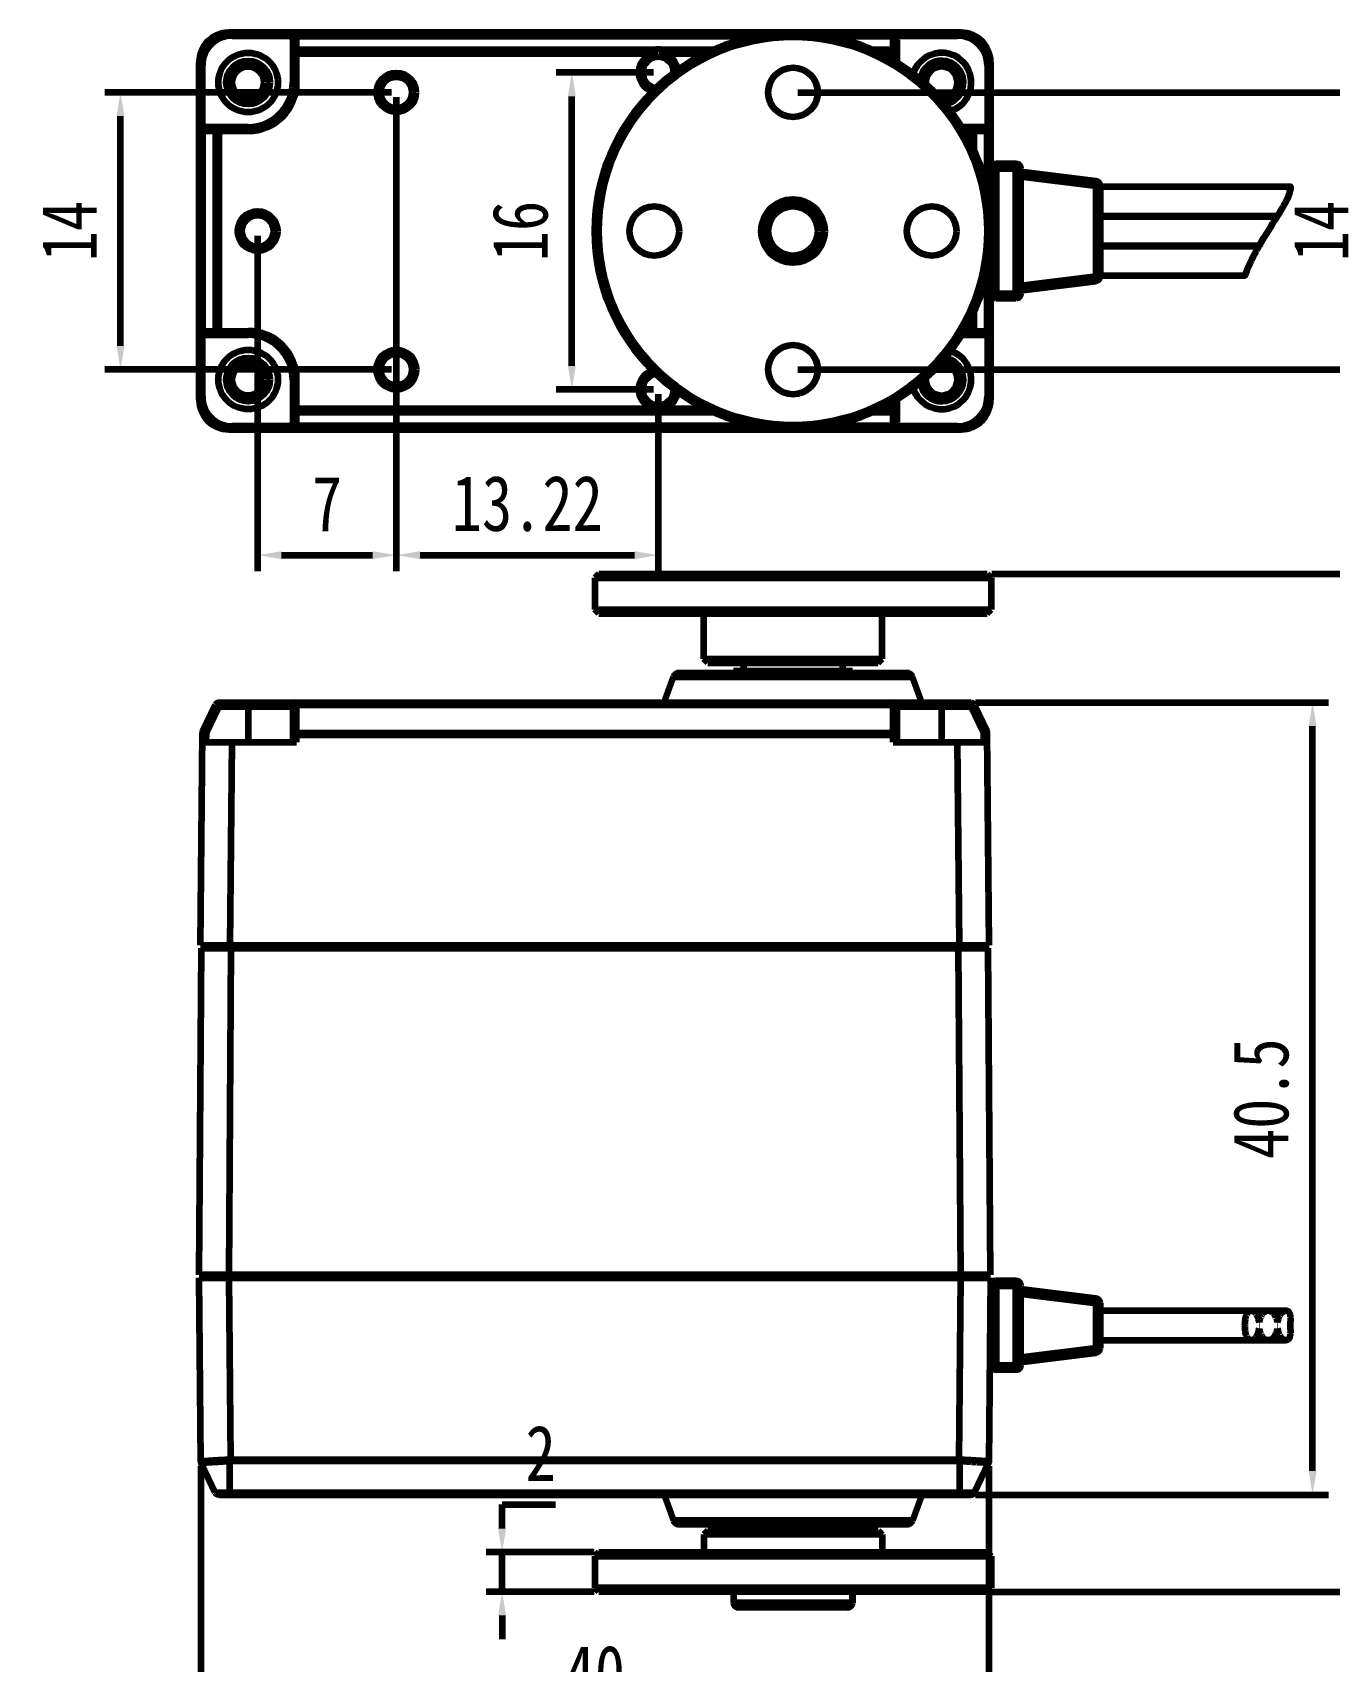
# Model space of a CAD drawing. Header units: millimetres. Extents: x 972 to 22778, y 47 to 2548.
# Drawn here: x 22679.3 to 22744.7, y 1263.5 to 1345.7 of the extents above; entities that cross this region are included whole.
import ezdxf

# ---------------------------------------------------------------- set-up
doc = ezdxf.new("R2010")
doc.units = ezdxf.units.MM
doc.header["$LTSCALE"] = 10
doc.header["$PDMODE"] = 3
doc.header["$PDSIZE"] = 0.3125
doc.layers.get('Defpoints').update_dxf_attribs({"linetype": 'CONTINUOUS'})
doc.layers.add('7_ALL_FEATURES', color=7, linetype='CONTINUOUS', lineweight=100)
doc.styles.get("Standard").update_dxf_attribs({"font": 'txt', "width": 0.8})
doc.dimstyles.new('lqq', dxfattribs={"dimscale": 0.8, "dimtxt": 3.5, "dimasz": 1.5, "dimexe": 1, "dimexo": 0.3, "dimgap": 1.5, "dimtad": 1, "dimtoh": 1, "dimdsep": 46, "dimtxsty": 'Standard', "dimcen": 2.5, "dimclrd": 4, "dimclre": 4, "dimclrt": 3, "dimazin": 2, "dimtfac": 0.714286, "dimtmove": 0, "dimatfit": 3, "dimfxl": 1, "dimtolj": 1, "dimtzin": 0, "dimlwd": -1, "dimlwe": -1, "dimarcsym": 0})

# ---------------------------------------------------------------- blocks, each defined once
blk = doc.blocks.new('*D11')
at = {"layer": '7_ALL_FEATURES', "color": 4, "linetype": 'Continuous'}
for p, q in [((22687.751, 1273.313), (22687.751, 1259.451)), ((22727.528, 1273.313), (22727.528, 1259.451)), ((22688.951, 1260.251), (22726.328, 1260.251))]:
    blk.add_line(p, q, dxfattribs=at)
at = {"layer": '7_ALL_FEATURES', "color": 4, "linetype": 'Continuous', "lineweight": -3}
for points in [[(22688.951, 1260.451), (22688.951, 1260.051), (22687.751, 1260.251)], [(22726.328, 1260.451), (22726.328, 1260.051), (22727.528, 1260.251)]]:
    blk.add_solid(points, dxfattribs=at)
at = {"layer": 'Defpoints', "color": 0, "linetype": 'Continuous', "lineweight": -3}
for p in [(22687.751, 1273.553), (22727.528, 1273.553), (22727.528, 1260.251)]:
    blk.add_point(p, dxfattribs=at)
at = {"layer": '7_ALL_FEATURES', "color": 3, "linetype": 'Continuous', "insert": (22707.639, 1262.851), "char_height": 2.8, "attachment_point": 5}
blk.add_mtext('\\A1;40', dxfattribs=at)
blk = doc.blocks.new('*D12')
at = {"layer": '7_ALL_FEATURES', "color": 4, "linetype": 'Continuous'}
for p, q in [((22726.846, 1311.873), (22744.663, 1311.873)), ((22743.863, 1273.073), (22743.863, 1310.673)), ((22726.857, 1271.873), (22744.663, 1271.873))]:
    blk.add_line(p, q, dxfattribs=at)
at = {"layer": '7_ALL_FEATURES', "color": 4, "linetype": 'Continuous', "lineweight": -3}
for points in [[(22743.663, 1310.673), (22744.063, 1310.673), (22743.863, 1311.873)], [(22743.663, 1273.073), (22744.063, 1273.073), (22743.863, 1271.873)]]:
    blk.add_solid(points, dxfattribs=at)
at = {"layer": 'Defpoints', "color": 0, "linetype": 'Continuous', "lineweight": -3}
for p in [(22726.606, 1311.873), (22743.863, 1311.873), (22726.617, 1271.873)]:
    blk.add_point(p, dxfattribs=at)
at = {"layer": '7_ALL_FEATURES', "color": 3, "linetype": 'Continuous', "insert": (22741.263, 1291.873), "char_height": 2.8, "attachment_point": 5, "rotation": 90}
blk.add_mtext('\\A1;40.5', dxfattribs=at)
blk = doc.blocks.new('*D16')
at = {"layer": '7_ALL_FEATURES', "color": 4, "linetype": 'Continuous'}
for p, q in [((22697.379, 1342.682), (22682.899, 1342.682)), ((22683.699, 1329.882), (22683.699, 1341.482)), ((22697.379, 1328.682), (22682.899, 1328.682))]:
    blk.add_line(p, q, dxfattribs=at)
at = {"layer": '7_ALL_FEATURES', "color": 4, "linetype": 'Continuous', "lineweight": -3}
for points in [[(22683.499, 1341.482), (22683.899, 1341.482), (22683.699, 1342.682)], [(22683.499, 1329.882), (22683.899, 1329.882), (22683.699, 1328.682)]]:
    blk.add_solid(points, dxfattribs=at)
at = {"layer": 'Defpoints', "color": 0, "linetype": 'Continuous', "lineweight": -3}
for p in [(22683.699, 1342.682), (22697.619, 1342.682), (22697.619, 1328.682)]:
    blk.add_point(p, dxfattribs=at)
at = {"layer": '7_ALL_FEATURES', "color": 3, "linetype": 'Continuous', "insert": (22681.099, 1335.682), "char_height": 2.8, "attachment_point": 5, "rotation": 90}
blk.add_mtext('\\A1;14', dxfattribs=at)
blk = doc.blocks.new('*D17')
at = {"layer": '7_ALL_FEATURES', "color": 4, "linetype": 'Continuous'}
for p, q in [((22697.619, 1342.442), (22697.619, 1318.515)), ((22690.619, 1335.442), (22690.619, 1318.515)), ((22691.819, 1319.315), (22696.419, 1319.315))]:
    blk.add_line(p, q, dxfattribs=at)
at = {"layer": '7_ALL_FEATURES', "color": 4, "linetype": 'Continuous', "lineweight": -3}
for points in [[(22691.819, 1319.515), (22691.819, 1319.115), (22690.619, 1319.315)], [(22696.419, 1319.515), (22696.419, 1319.115), (22697.619, 1319.315)]]:
    blk.add_solid(points, dxfattribs=at)
at = {"layer": 'Defpoints', "color": 0, "linetype": 'Continuous', "lineweight": -3}
for p in [(22697.619, 1342.682), (22690.619, 1335.682), (22697.619, 1319.315)]:
    blk.add_point(p, dxfattribs=at)
at = {"layer": '7_ALL_FEATURES', "color": 3, "linetype": 'Continuous', "insert": (22694.119, 1321.915), "char_height": 2.8, "attachment_point": 5}
blk.add_mtext('\\A1;7', dxfattribs=at)
blk = doc.blocks.new('*D18')
at = {"layer": '7_ALL_FEATURES', "color": 4}
for p, q in [((22710.599, 1343.682), (22705.678, 1343.682)), ((22706.478, 1328.882), (22706.478, 1342.482)), ((22710.599, 1327.682), (22705.678, 1327.682))]:
    blk.add_line(p, q, dxfattribs=at)
at = {"layer": '7_ALL_FEATURES', "color": 4, "lineweight": -3}
for points in [[(22706.278, 1342.482), (22706.678, 1342.482), (22706.478, 1343.682)], [(22706.278, 1328.882), (22706.678, 1328.882), (22706.478, 1327.682)]]:
    blk.add_solid(points, dxfattribs=at)
at = {"layer": 'Defpoints', "color": 0, "lineweight": -3}
for p in [(22706.478, 1343.682), (22710.839, 1343.682), (22710.839, 1327.682)]:
    blk.add_point(p, dxfattribs=at)
at = {"layer": '7_ALL_FEATURES', "color": 3, "lineweight": -3, "insert": (22703.878, 1335.682), "char_height": 2.8, "attachment_point": 5, "rotation": 90}
blk.add_mtext('\\A1;16', dxfattribs=at)
blk = doc.blocks.new('*D19')
at = {"layer": '7_ALL_FEATURES', "color": 4}
for p, q in [((22697.619, 1328.442), (22697.619, 1318.515)), ((22710.839, 1327.442), (22710.839, 1318.515)), ((22698.819, 1319.315), (22709.639, 1319.315))]:
    blk.add_line(p, q, dxfattribs=at)
at = {"layer": '7_ALL_FEATURES', "color": 4, "lineweight": -3}
for points in [[(22698.819, 1319.515), (22698.819, 1319.115), (22697.619, 1319.315)], [(22709.639, 1319.515), (22709.639, 1319.115), (22710.839, 1319.315)]]:
    blk.add_solid(points, dxfattribs=at)
at = {"layer": 'Defpoints', "color": 0, "lineweight": -3}
for p in [(22697.619, 1328.682), (22710.839, 1327.682), (22710.839, 1319.315)]:
    blk.add_point(p, dxfattribs=at)
at = {"layer": '7_ALL_FEATURES', "color": 3, "lineweight": -3, "insert": (22704.229, 1321.915), "char_height": 2.8, "attachment_point": 5}
blk.add_mtext('\\A1;13.22', dxfattribs=at)
blk = doc.blocks.new('*D20')
at = {"layer": '7_ALL_FEATURES', "color": 4}
for p, q in [((22702.956, 1270.173), (22702.956, 1271.373)), ((22702.956, 1271.373), (22705.65, 1271.373)), ((22707.599, 1268.973), (22702.156, 1268.973)), ((22702.956, 1266.973), (22702.956, 1268.973)), ((22707.599, 1266.973), (22702.156, 1266.973)), ((22702.956, 1265.773), (22702.956, 1264.573))]:
    blk.add_line(p, q, dxfattribs=at)
at = {"layer": '7_ALL_FEATURES', "color": 4, "lineweight": -3}
for points in [[(22702.756, 1270.173), (22703.156, 1270.173), (22702.956, 1268.973)], [(22702.756, 1265.773), (22703.156, 1265.773), (22702.956, 1266.973)]]:
    blk.add_solid(points, dxfattribs=at)
at = {"layer": 'Defpoints', "color": 0, "lineweight": -3}
for p in [(22702.956, 1268.973), (22707.839, 1268.973), (22707.839, 1266.973)]:
    blk.add_point(p, dxfattribs=at)
at = {"layer": '7_ALL_FEATURES', "color": 3, "lineweight": -3, "insert": (22704.903, 1273.973), "char_height": 2.8, "attachment_point": 5}
blk.add_mtext('\\A1;2', dxfattribs=at)
blk = doc.blocks.new('*D22')
at = {"layer": '7_ALL_FEATURES', "color": 4}
for p, q in [((22727.679, 1318.373), (22751.093, 1318.373)), ((22750.293, 1268.173), (22750.293, 1317.173)), ((22727.679, 1266.973), (22751.093, 1266.973))]:
    blk.add_line(p, q, dxfattribs=at)
at = {"layer": '7_ALL_FEATURES', "color": 4, "lineweight": -3}
for points in [[(22750.093, 1317.173), (22750.493, 1317.173), (22750.293, 1318.373)], [(22750.093, 1268.173), (22750.493, 1268.173), (22750.293, 1266.973)]]:
    blk.add_solid(points, dxfattribs=at)
at = {"layer": 'Defpoints', "color": 0, "lineweight": -3}
for p in [(22727.439, 1318.373), (22750.293, 1318.373), (22727.439, 1266.973)]:
    blk.add_point(p, dxfattribs=at)
at = {"layer": '7_ALL_FEATURES', "color": 3, "lineweight": -3, "insert": (22747.693, 1292.673), "char_height": 2.8, "attachment_point": 5, "rotation": 90}
blk.add_mtext('\\A1;51.4', dxfattribs=at)
blk = doc.blocks.new('*D23')
at = {"layer": '7_ALL_FEATURES', "color": 4}
for p, q in [((22717.879, 1342.682), (22747.673, 1342.682)), ((22746.873, 1329.882), (22746.873, 1341.482)), ((22717.879, 1328.682), (22747.673, 1328.682))]:
    blk.add_line(p, q, dxfattribs=at)
at = {"layer": '7_ALL_FEATURES', "color": 4, "lineweight": -3}
for points in [[(22746.673, 1341.482), (22747.073, 1341.482), (22746.873, 1342.682)], [(22746.673, 1329.882), (22747.073, 1329.882), (22746.873, 1328.682)]]:
    blk.add_solid(points, dxfattribs=at)
at = {"layer": 'Defpoints', "color": 0, "lineweight": -3}
for p in [(22717.639, 1342.682), (22746.873, 1342.682), (22717.639, 1328.682)]:
    blk.add_point(p, dxfattribs=at)
at = {"layer": '7_ALL_FEATURES', "color": 3, "lineweight": -3, "insert": (22744.273, 1335.682), "char_height": 2.8, "attachment_point": 5, "rotation": 90}
blk.add_mtext('\\A1;14', dxfattribs=at)

msp = doc.modelspace()

# ---------------------------------------------------------------- linework, layer by layer
at = {"layer": '7_ALL_FEATURES', "color": 7, "linetype": 'Continuous'}
for p, q in [((22726.109, 1345.701), (22689.17, 1345.701)), ((22689.174, 1345.697), (22726.104, 1345.697)), ((22689.174, 1345.697), (22689.329, 1345.542)), ((22689.24, 1345.631), (22716.934, 1345.631)), ((22689.329, 1345.542), (22692.589, 1345.542)), ((22692.589, 1345.539), (22716.026, 1345.539)), ((22692.589, 1343.182), (22692.589, 1345.539)), ((22692.589, 1345.519), (22715.936, 1345.519)), ((22718.344, 1345.631), (22726.039, 1345.631)), ((22719.252, 1345.539), (22722.689, 1345.539)), ((22719.342, 1345.519), (22722.689, 1345.519)), ((22722.689, 1345.542), (22725.949, 1345.542)), ((22722.689, 1344.289), (22722.689, 1345.539)), ((22726.104, 1345.697), (22725.949, 1345.542)), ((22692.389, 1345.339), (22692.389, 1343.182)), ((22710.626, 1344.829), (22692.589, 1344.829)), ((22710.626, 1344.829), (22710.669, 1344.453)), ((22710.626, 1344.649), (22710.626, 1344.829)), ((22711.053, 1344.829), (22711.009, 1344.453)), ((22713.621, 1344.829), (22711.053, 1344.829)), ((22711.053, 1344.829), (22711.053, 1344.649)), ((22722.689, 1344.829), (22721.657, 1344.829)), ((22722.889, 1344.18), (22722.889, 1345.339)), ((22687.67, 1344.201), (22687.67, 1327.162)), ((22687.674, 1344.197), (22687.829, 1344.042)), ((22687.674, 1327.167), (22687.674, 1344.197)), ((22687.74, 1327.232), (22687.74, 1344.131)), ((22687.829, 1340.732), (22687.829, 1344.042)), ((22692.389, 1344.649), (22710.647, 1344.649)), ((22710.626, 1344.649), (22710.669, 1344.453)), ((22711.053, 1344.649), (22711.009, 1344.453)), ((22711.032, 1344.649), (22713.248, 1344.649)), ((22722.031, 1344.649), (22722.889, 1344.649)), ((22727.604, 1344.197), (22727.449, 1344.042)), ((22727.449, 1344.042), (22727.449, 1340.732)), ((22727.539, 1344.131), (22727.539, 1337.086)), ((22727.604, 1336.169), (22727.604, 1344.197)), ((22727.609, 1344.201), (22727.609, 1338.082)), ((22692.589, 1343.182), (22692.389, 1343.182)), ((22687.833, 1340.732), (22687.853, 1340.732)), ((22687.833, 1330.632), (22687.833, 1340.732)), ((22687.853, 1340.732), (22690.139, 1340.732)), ((22687.853, 1330.632), (22687.853, 1340.732)), ((22690.139, 1340.932), (22688.033, 1340.932)), ((22688.492, 1340.732), (22688.492, 1330.632)), ((22688.672, 1330.432), (22688.672, 1340.932)), ((22690.139, 1340.732), (22690.139, 1340.932)), ((22727.245, 1340.932), (22726.137, 1340.932)), ((22726.246, 1340.732), (22727.445, 1340.732)), ((22726.606, 1340.073), (22726.606, 1340.932)), ((22726.786, 1339.7), (22726.786, 1340.732)), ((22727.426, 1340.732), (22727.426, 1337.619)), ((22727.445, 1340.732), (22727.445, 1337.529)), ((22727.889, 1339.082), (22727.889, 1332.282)), ((22728.889, 1339.082), (22727.889, 1339.082)), ((22728.889, 1332.282), (22728.889, 1339.082)), ((22727.609, 1338.182), (22727.639, 1338.182)), ((22727.639, 1338.832), (22727.639, 1332.532)), ((22727.639, 1338.832), (22729.139, 1338.832)), ((22729.139, 1332.532), (22729.139, 1338.832)), ((22729.139, 1338.682), (22732.92, 1338.209)), ((22729.139, 1338.434), (22732.92, 1337.961)), ((22732.92, 1337.961), (22732.92, 1333.402)), ((22733.139, 1337.961), (22732.92, 1337.961)), ((22733.139, 1337.961), (22733.139, 1333.402)), ((22733.139, 1337.932), (22742.743, 1337.932)), ((22733.139, 1336.447), (22742.098, 1336.447)), ((22733.139, 1336.417), (22742.079, 1336.417)), ((22742.098, 1336.447), (22742.079, 1336.417)), ((22727.604, 1327.167), (22727.604, 1335.195)), ((22733.139, 1334.947), (22741.177, 1334.947)), ((22733.139, 1334.917), (22741.159, 1334.917)), ((22727.539, 1334.277), (22727.539, 1327.232)), ((22727.426, 1333.745), (22727.426, 1330.632)), ((22727.445, 1333.835), (22727.445, 1330.632)), ((22727.609, 1333.282), (22727.609, 1327.162)), ((22727.609, 1333.182), (22727.639, 1333.182)), ((22729.139, 1332.93), (22732.92, 1333.402)), ((22733.139, 1333.402), (22732.92, 1333.402)), ((22733.139, 1333.432), (22740.452, 1333.432)), ((22727.639, 1332.532), (22729.139, 1332.532)), ((22729.139, 1332.682), (22732.92, 1333.154)), ((22726.786, 1330.632), (22726.786, 1331.664)), ((22728.889, 1332.282), (22727.889, 1332.282)), ((22726.606, 1330.432), (22726.606, 1331.29)), ((22687.829, 1327.322), (22687.829, 1330.632)), ((22687.833, 1330.632), (22690.139, 1330.632)), ((22688.033, 1330.432), (22690.139, 1330.432)), ((22690.139, 1330.632), (22690.139, 1330.432)), ((22726.137, 1330.432), (22727.245, 1330.432)), ((22726.246, 1330.632), (22727.426, 1330.632)), ((22727.445, 1330.632), (22727.426, 1330.632)), ((22727.449, 1330.632), (22727.449, 1327.322)), ((22692.589, 1328.182), (22692.389, 1328.182)), ((22692.389, 1328.182), (22692.389, 1326.025)), ((22692.589, 1325.825), (22692.589, 1328.182)), ((22687.674, 1327.167), (22687.829, 1327.322)), ((22692.389, 1326.715), (22710.647, 1326.715)), ((22710.626, 1326.535), (22710.669, 1326.91)), ((22710.669, 1326.91), (22710.626, 1326.715)), ((22710.626, 1326.535), (22710.626, 1326.715)), ((22711.053, 1326.715), (22711.009, 1326.91)), ((22711.053, 1326.535), (22711.009, 1326.91)), ((22711.032, 1326.715), (22713.248, 1326.715)), ((22711.053, 1326.715), (22711.053, 1326.535)), ((22722.031, 1326.715), (22722.889, 1326.715)), ((22722.689, 1325.825), (22722.689, 1327.075)), ((22722.889, 1326.025), (22722.889, 1327.184)), ((22727.604, 1327.167), (22727.449, 1327.322)), ((22689.174, 1325.667), (22689.329, 1325.822)), ((22692.589, 1325.822), (22689.329, 1325.822)), ((22692.589, 1326.535), (22710.626, 1326.535)), ((22715.936, 1325.844), (22692.589, 1325.844)), ((22716.026, 1325.825), (22692.589, 1325.825)), ((22711.053, 1326.535), (22713.621, 1326.535)), ((22722.689, 1325.825), (22719.252, 1325.825)), ((22722.689, 1325.844), (22719.342, 1325.844)), ((22721.657, 1326.535), (22722.689, 1326.535)), ((22725.949, 1325.822), (22722.689, 1325.822)), ((22726.104, 1325.667), (22725.949, 1325.822)), ((22689.17, 1325.662), (22726.109, 1325.662)), ((22726.104, 1325.667), (22689.174, 1325.667)), ((22689.24, 1325.732), (22716.934, 1325.732)), ((22718.344, 1325.732), (22726.039, 1325.732)), ((22707.839, 1318.373), (22707.639, 1318.173)), ((22707.839, 1318.373), (22727.439, 1318.373)), ((22727.439, 1318.373), (22727.639, 1318.173)), ((22707.639, 1318.173), (22727.639, 1318.173)), ((22707.639, 1318.173), (22707.639, 1316.573)), ((22727.639, 1318.173), (22727.639, 1316.573)), ((22707.639, 1316.573), (22727.639, 1316.573)), ((22707.839, 1316.373), (22707.639, 1316.573)), ((22707.839, 1316.373), (22727.439, 1316.373)), ((22713.139, 1314.073), (22713.139, 1316.373)), ((22722.139, 1314.073), (22722.139, 1316.373)), ((22727.439, 1316.373), (22727.639, 1316.573)), ((22713.139, 1314.073), (22722.139, 1314.073)), ((22713.339, 1313.873), (22713.139, 1314.073)), ((22713.339, 1313.873), (22721.939, 1313.873)), ((22714.639, 1313.473), (22720.639, 1313.473)), ((22714.639, 1313.373), (22714.639, 1313.473)), ((22714.639, 1313.373), (22714.639, 1313.473)), ((22715.139, 1313.873), (22715.139, 1313.473)), ((22715.139, 1313.873), (22715.139, 1313.473)), ((22720.139, 1313.873), (22720.139, 1313.473)), ((22720.139, 1313.873), (22720.139, 1313.473)), ((22720.639, 1313.373), (22720.639, 1313.473)), ((22720.639, 1313.473), (22720.639, 1313.373)), ((22721.939, 1313.873), (22722.139, 1314.073)), ((22711.139, 1311.873), (22711.613, 1313.175)), ((22711.613, 1313.175), (22723.665, 1313.175)), ((22711.895, 1313.373), (22723.383, 1313.373)), ((22724.139, 1311.873), (22723.665, 1313.175)), ((22688.672, 1311.873), (22726.606, 1311.873)), ((22688.672, 1311.673), (22688.672, 1311.873)), ((22690.139, 1311.873), (22690.139, 1309.873)), ((22692.589, 1309.873), (22692.589, 1311.873)), ((22722.689, 1309.873), (22722.689, 1311.873)), ((22725.139, 1311.873), (22725.139, 1309.873)), ((22726.606, 1311.873), (22726.606, 1311.673)), ((22687.853, 1310.425), (22688.492, 1311.759)), ((22688.033, 1310.339), (22688.672, 1311.673)), ((22688.492, 1311.759), (22688.672, 1311.673)), ((22688.672, 1311.673), (22692.389, 1311.673)), ((22692.389, 1311.673), (22692.389, 1309.873)), ((22692.589, 1311.759), (22722.689, 1311.759)), ((22722.889, 1311.673), (22726.606, 1311.673)), ((22722.889, 1309.873), (22722.889, 1311.673)), ((22726.606, 1311.673), (22726.786, 1311.759)), ((22726.606, 1311.673), (22727.245, 1310.339)), ((22726.786, 1311.759), (22727.426, 1310.425)), ((22687.74, 1299.623), (22687.833, 1310.341)), ((22687.833, 1310.341), (22688.033, 1310.339)), ((22688.033, 1310.339), (22687.853, 1310.425)), ((22688.029, 1309.873), (22688.033, 1310.339)), ((22692.589, 1310.234), (22692.389, 1310.233)), ((22722.689, 1310.319), (22692.589, 1310.319)), ((22722.689, 1310.234), (22692.589, 1310.234)), ((22722.689, 1310.234), (22722.889, 1310.233)), ((22727.426, 1310.425), (22727.245, 1310.339)), ((22727.445, 1310.341), (22727.245, 1310.339)), ((22727.245, 1310.339), (22727.249, 1309.873)), ((22727.539, 1299.623), (22727.445, 1310.341)), ((22687.829, 1309.873), (22692.589, 1309.873)), ((22689.24, 1299.623), (22689.329, 1309.873)), ((22722.689, 1309.873), (22727.449, 1309.873)), ((22726.039, 1299.623), (22725.949, 1309.873)), ((22687.674, 1282.973), (22687.789, 1299.473)), ((22687.74, 1299.623), (22727.539, 1299.623)), ((22687.789, 1299.473), (22727.489, 1299.473)), ((22688.469, 1299.473), (22688.469, 1299.623)), ((22689.174, 1282.973), (22689.289, 1299.473)), ((22689.469, 1299.473), (22689.469, 1299.623)), ((22725.809, 1299.473), (22725.809, 1299.623)), ((22726.104, 1282.973), (22725.989, 1299.473)), ((22726.809, 1299.473), (22726.809, 1299.623)), ((22727.604, 1282.973), (22727.489, 1299.473)), ((22687.67, 1282.823), (22727.609, 1282.823)), ((22687.751, 1273.553), (22687.67, 1282.823)), ((22727.604, 1282.973), (22687.674, 1282.973)), ((22688.469, 1282.823), (22688.469, 1282.973)), ((22689.17, 1282.823), (22689.25, 1273.659)), ((22689.469, 1282.823), (22689.469, 1282.973)), ((22725.809, 1282.823), (22725.809, 1282.973)), ((22726.029, 1273.659), (22726.109, 1282.823)), ((22726.809, 1282.823), (22726.809, 1282.973)), ((22727.609, 1282.823), (22727.528, 1273.553)), ((22727.639, 1282.423), (22727.639, 1278.423)), ((22727.639, 1282.423), (22729.139, 1282.423)), ((22727.889, 1282.673), (22727.889, 1278.173)), ((22728.889, 1282.673), (22727.889, 1282.673)), ((22728.889, 1278.173), (22728.889, 1282.673)), ((22729.139, 1278.423), (22729.139, 1282.423)), ((22729.139, 1282.273), (22732.92, 1281.8)), ((22727.599, 1281.673), (22727.639, 1281.673)), ((22729.139, 1282.024), (22732.92, 1281.552)), ((22732.92, 1281.552), (22732.92, 1279.293)), ((22733.139, 1281.552), (22732.92, 1281.552)), ((22733.139, 1281.552), (22733.139, 1279.293)), ((22733.139, 1281.173), (22742.524, 1281.173)), ((22741.177, 1280.573), (22741.159, 1280.573)), ((22742.098, 1280.573), (22742.079, 1280.573)), ((22742.744, 1280.216), (22742.744, 1280.629)), ((22741.177, 1280.273), (22741.159, 1280.273)), ((22742.098, 1280.273), (22742.079, 1280.273)), ((22727.577, 1279.173), (22727.639, 1279.173)), ((22729.139, 1278.821), (22732.92, 1279.293)), ((22729.139, 1278.573), (22732.92, 1279.045)), ((22733.139, 1279.293), (22732.92, 1279.293)), ((22733.139, 1279.673), (22742.524, 1279.673)), ((22727.639, 1278.423), (22729.139, 1278.423)), ((22728.889, 1278.173), (22727.889, 1278.173)), ((22687.751, 1273.553), (22687.751, 1273.553)), ((22687.77, 1273.468), (22687.807, 1273.479)), ((22688.481, 1271.986), (22687.77, 1273.469)), ((22689.216, 1273.659), (22689.25, 1273.659)), ((22689.22, 1271.986), (22689.22, 1273.574)), ((22689.25, 1273.659), (22726.029, 1273.659)), ((22689.25, 1273.659), (22689.25, 1273.575)), ((22726.029, 1273.575), (22689.25, 1273.575)), ((22726.029, 1273.659), (22726.063, 1273.659)), ((22726.029, 1273.659), (22726.029, 1273.575)), ((22726.058, 1271.986), (22726.058, 1273.574)), ((22726.798, 1271.986), (22727.508, 1273.469)), ((22727.472, 1273.479), (22727.508, 1273.468)), ((22727.528, 1273.553), (22727.528, 1273.553)), ((22688.481, 1271.986), (22688.506, 1271.986)), ((22688.506, 1271.986), (22689.22, 1271.986)), ((22688.661, 1271.873), (22726.617, 1271.873)), ((22689.22, 1271.986), (22726.058, 1271.986)), ((22689.22, 1271.986), (22689.22, 1271.873)), ((22711.139, 1271.873), (22711.613, 1270.57)), ((22724.139, 1271.873), (22723.665, 1270.57)), ((22726.058, 1271.986), (22726.798, 1271.986)), ((22726.058, 1271.986), (22726.058, 1271.873)), ((22723.665, 1270.57), (22711.613, 1270.57)), ((22723.383, 1270.373), (22711.895, 1270.373)), ((22713.339, 1270.073), (22713.139, 1269.873)), ((22713.139, 1269.873), (22713.139, 1268.973)), ((22722.139, 1269.873), (22713.139, 1269.873)), ((22721.939, 1270.073), (22713.339, 1270.073)), ((22713.889, 1270.373), (22713.889, 1270.073)), ((22721.389, 1270.373), (22721.389, 1270.073)), ((22721.939, 1270.073), (22722.139, 1269.873)), ((22722.139, 1269.873), (22722.139, 1268.973)), ((22707.839, 1268.973), (22707.639, 1268.773)), ((22707.639, 1268.773), (22707.639, 1267.173)), ((22707.639, 1268.773), (22727.639, 1268.773)), ((22707.839, 1268.973), (22727.439, 1268.973)), ((22727.439, 1268.973), (22727.639, 1268.773)), ((22727.639, 1268.773), (22727.639, 1267.173)), ((22707.839, 1266.973), (22707.639, 1267.173)), ((22727.639, 1267.173), (22707.639, 1267.173)), ((22727.439, 1266.973), (22707.839, 1266.973)), ((22714.639, 1266.973), (22714.639, 1266.423)), ((22714.639, 1266.973), (22714.639, 1266.423)), ((22720.639, 1266.423), (22720.639, 1266.973)), ((22720.639, 1266.973), (22720.639, 1266.423)), ((22727.439, 1266.973), (22727.639, 1267.173)), ((22720.639, 1266.423), (22714.639, 1266.423)), ((22720.389, 1266.173), (22714.889, 1266.173))]:
    msp.add_line(p, q, dxfattribs=at)
for centre, radius in [((22717.639, 1335.682), 10), ((22717.639, 1335.682), 9.8), ((22690.139, 1343.182), 1.5), ((22690.139, 1343.182), 1.1), ((22690.139, 1343.182), 0.8), ((22717.639, 1342.682), 1.25), ((22710.639, 1335.682), 1.25), ((22717.639, 1335.682), 1.6), ((22717.639, 1335.682), 1.55), ((22717.639, 1335.682), 1.25), ((22724.639, 1335.682), 1.25), ((22717.639, 1328.682), 1.25), ((22690.139, 1328.182), 1.5), ((22690.139, 1328.182), 1.1), ((22690.139, 1328.182), 0.8)]:
    msp.add_circle(centre, radius, dxfattribs=at)
at = {"layer": '7_ALL_FEATURES', "color": 1, "linetype": 'Continuous'}
for centre, radius in [((22697.619, 1342.682), 0.99), ((22697.619, 1342.682), 0.79), ((22690.619, 1335.682), 1), ((22690.619, 1335.682), 0.8), ((22697.619, 1328.682), 1), ((22697.619, 1328.682), 0.8), ((22697.619, 1328.682), 0.79)]:
    msp.add_circle(centre, radius, dxfattribs=at)
at = {"layer": '7_ALL_FEATURES', "color": 7, "linetype": 'Continuous'}
for centre, radius, start, end in [((22692.589, 1345.339), 0.2, 112.4759, 179.99327), ((22722.689, 1345.339), 0.2, 0.00673, 67.5241), ((22710.839, 1343.863), 0.99, 77.54931, 102.45069), ((22725.139, 1343.182), 1.5, 286.22835, 163.72413), ((22725.139, 1343.182), 1.1, 278.0965, 171.84562), ((22725.139, 1343.182), 0.8, 262.65736, 188.04488), ((22690.139, 1343.182), 2.25, 270, 0), ((22690.139, 1343.182), 2.45, 270, 0), ((22688.033, 1340.732), 0.2, 90.00673, 157.5241), ((22727.245, 1340.732), 0.2, 22.4759, 89.99327), ((22727.889, 1338.832), 0.25, 90, 180), ((22728.889, 1338.832), 0.25, 0, 90), ((22732.889, 1337.961), 0.25, 0, 82.87498), ((22756.378, 1326.168), 17.554, 149.99362, 150.10778), ((22732.889, 1333.402), 0.25, 277.12502, 0), ((22727.889, 1332.532), 0.25, 180, 270), ((22728.889, 1332.532), 0.25, 270, 0), ((22688.033, 1330.632), 0.2, 202.4759, 269.99327), ((22690.139, 1328.182), 2.45, 0, 90), ((22690.139, 1328.182), 2.25, 0, 90), ((22727.245, 1330.632), 0.2, 270.00673, 337.5241), ((22725.139, 1328.182), 1.5, 196.27588, 73.77165), ((22725.139, 1328.182), 1.1, 188.15439, 81.90351), ((22725.139, 1328.182), 0.8, 171.95568, 97.34324), ((22692.589, 1326.025), 0.2, 180.00673, 247.5241), ((22710.839, 1327.501), 0.99, 257.54931, 282.45069), ((22722.689, 1326.025), 0.2, 292.4759, 359.99327), ((22711.895, 1313.073), 0.3, 90, 160), ((22723.383, 1313.073), 0.3, 20, 90), ((22688.672, 1311.673), 0.2, 90, 154.39006), ((22692.589, 1311.673), 0.2, 90, 180), ((22722.689, 1311.673), 0.2, 0, 90), ((22726.606, 1311.673), 0.2, 25.60994, 90), ((22688.033, 1310.339), 0.2, 154.39007, 179.5), ((22727.245, 1310.339), 0.2, 0.5, 25.60993), ((22727.889, 1282.423), 0.25, 90, 180), ((22728.889, 1282.423), 0.25, 0, 90), ((22732.889, 1281.552), 0.25, 0, 82.87498), ((22732.889, 1279.293), 0.25, 277.12502, 0), ((22727.889, 1278.423), 0.25, 180, 270), ((22728.889, 1278.423), 0.25, 270, 0), ((22687.951, 1273.555), 0.201, 180.52424, 195.14172), ((22687.95, 1273.555), 0.2, 195.17201, 197.26277), ((22687.951, 1273.555), 0.2, 197.26442, 205.62324), ((22697.371, 1274.05), 8.165, 182.74447, 183.33942), ((22689.249, 1272.965), 0.61, 89.99557, 92.74407), ((22726.029, 1272.962), 0.613, 87.26279, 89.9976), ((22718.018, 1274.081), 8.056, 356.38834, 356.9915), ((22688.661, 1272.073), 0.2, 205.61438, 270.00892), ((22688.661, 1272.073), 0.2, 269.98879, 270), ((22726.617, 1272.073), 0.2, 270, 334.39431), ((22726.617, 1272.073), 0.2, 291.45464, 303.81214), ((22711.895, 1270.673), 0.3, 200, 270), ((22723.383, 1270.673), 0.3, 270, 340), ((22714.889, 1266.423), 0.25, 180, 270), ((22720.389, 1266.423), 0.25, 270, 0)]:
    msp.add_arc(centre, radius, start, end, dxfattribs=at)
at = {"layer": '7_ALL_FEATURES', "color": 1, "linetype": 'Continuous'}
for centre, radius, start, end in [((22710.839, 1343.682), 0.99, 102.44534, 253.20921), ((22710.839, 1343.682), 0.79, 0, 263.88279), ((22710.839, 1343.682), 0.99, 5.85999, 77.55466), ((22710.839, 1327.682), 0.99, 105.16619, 257.55466), ((22710.839, 1327.682), 0.79, 96.11706, 0), ((22710.839, 1327.682), 0.99, 282.44534, 354.14)]:
    msp.add_arc(centre, radius, start, end, dxfattribs=at)
at = {"layer": '7_ALL_FEATURES', "color": 7, "linetype": 'Continuous'}
for centre, major_axis, ratio, start_param, end_param in [((22689.17, 1344.201), (1.061, -1.061), 0.999924, 8.639418, 10.210138), ((22689.24, 1344.131), (1.061, -1.061), 0.999924, 2.356233, 3.926953), ((22689.329, 1344.042), (1.061, -1.061), 0.999924, 2.356233, 3.926953), ((22689.174, 1344.197), (1.061, -1.061), 0.999951, 2.823832, 3.22106), ((22689.174, 1344.197), (-1.061, 1.061), 0.999951, -0.556529, -0.317761), ((22689.174, 1344.197), (1.061, -1.061), 0.999951, 2.531805, 2.585063), ((22689.174, 1344.197), (-1.061, 1.061), 0.999951, -0.785374, -0.609788), ((22692.589, 1345.342), (0, 0.2), 0.999962, 0, 1.570796), ((22722.689, 1345.342), (0, 0.2), 0.999962, -1.570796, 0), ((22725.949, 1344.042), (-1.061, -1.061), 0.999924, 2.356233, 3.926953), ((22726.039, 1344.131), (1.061, 1.061), 0.999924, -0.78536, 0.78536), ((22726.104, 1344.197), (1.061, 1.061), 0.999951, -0.785374, 0.785374), ((22726.109, 1344.201), (-1.061, -1.061), 0.999924, 8.639418, 10.210138), ((22689.174, 1344.197), (-1.061, 1.061), 0.999951, 0.393016, 0.609809), ((22689.174, 1344.197), (1.061, -1.061), 0.999951, -2.823833, -2.748577), ((22689.174, 1344.197), (-1.061, 1.061), 0.999951, 0.079468, 0.317759), ((22689.174, 1344.197), (1.061, -1.061), 0.999951, -2.531784, -2.356219), ((22688.029, 1340.732), (0.2, 0), 0.999962, 1.570796, 3.141593), ((22727.249, 1340.732), (0.2, 0), 0.999962, 0, 1.570796), ((22688.029, 1330.632), (0.2, 0), 0.999962, -3.141593, -1.570796), ((22727.249, 1330.632), (0.2, 0), 0.999962, -1.570796, 0), ((22689.17, 1327.162), (1.061, 1.061), 0.999924, 8.639418, 10.210138), ((22689.174, 1327.167), (1.061, 1.061), 0.999951, -3.926966, -2.356219), ((22689.24, 1327.232), (1.061, 1.061), 0.999924, -3.926953, -2.356233), ((22689.329, 1327.322), (1.061, 1.061), 0.999924, 2.356233, 3.926953), ((22725.949, 1327.322), (-1.061, 1.061), 0.999924, 2.356233, 3.926953), ((22726.039, 1327.232), (1.061, -1.061), 0.999924, -0.78536, 0.78536), ((22726.109, 1327.162), (-1.061, 1.061), 0.999924, 8.639418, 10.210138), ((22726.104, 1327.167), (-1.061, 1.061), 0.999951, -2.748577, -2.531784), ((22726.104, 1327.167), (1.061, -1.061), 0.999951, 0.609809, 0.785374), ((22692.589, 1326.022), (0, 0.2), 0.999962, 1.570796, 3.141593), ((22722.689, 1326.022), (0, 0.2), 0.999962, -3.141593, -1.570796), ((22726.104, 1327.167), (1.061, -1.061), 0.999951, -0.556529, 0.393016), ((22726.104, 1327.167), (-1.061, 1.061), 0.999951, -3.926966, -3.698122)]:
    msp.add_ellipse(centre, major_axis=major_axis, ratio=ratio, start_param=start_param, end_param=end_param, dxfattribs=at)
for points in [[(22692.589, 1345.539), (22692.563, 1345.539), (22692.537, 1345.533), (22692.513, 1345.524)], [(22692.513, 1345.505), (22692.537, 1345.514), (22692.563, 1345.519), (22692.589, 1345.519)], [(22722.689, 1345.539), (22722.715, 1345.539), (22722.742, 1345.533), (22722.766, 1345.524)], [(22722.689, 1345.519), (22722.715, 1345.519), (22722.741, 1345.514), (22722.766, 1345.505)], [(22687.833, 1340.732), (22687.833, 1340.758), (22687.838, 1340.784), (22687.848, 1340.808)], [(22687.853, 1340.732), (22687.853, 1340.758), (22687.857, 1340.784), (22687.866, 1340.808)], [(22727.412, 1340.808), (22727.421, 1340.784), (22727.426, 1340.758), (22727.426, 1340.732)], [(22727.445, 1340.732), (22727.445, 1340.758), (22727.44, 1340.784), (22727.43, 1340.808)], [(22741.177, 1334.947), (22741.475, 1335.463), (22741.802, 1335.969), (22742.079, 1336.417)], [(22687.833, 1330.632), (22687.833, 1330.606), (22687.838, 1330.579), (22687.848, 1330.555)], [(22687.867, 1330.555), (22687.857, 1330.58), (22687.853, 1330.606), (22687.853, 1330.632)], [(22727.426, 1330.632), (22727.426, 1330.606), (22727.421, 1330.58), (22727.412, 1330.555)], [(22727.445, 1330.632), (22727.445, 1330.606), (22727.44, 1330.579), (22727.43, 1330.555)], [(22692.589, 1325.844), (22692.563, 1325.844), (22692.537, 1325.849), (22692.513, 1325.858)], [(22692.589, 1325.825), (22692.563, 1325.825), (22692.537, 1325.83), (22692.513, 1325.84)], [(22722.766, 1325.858), (22722.741, 1325.849), (22722.715, 1325.844), (22722.689, 1325.844)], [(22722.689, 1325.825), (22722.715, 1325.825), (22722.742, 1325.83), (22722.766, 1325.84)], [(22687.751, 1273.553), (22687.751, 1273.524), (22687.758, 1273.495), (22687.77, 1273.468)], [(22727.528, 1273.553), (22727.528, 1273.524), (22727.521, 1273.495), (22727.508, 1273.468)], [(22727.508, 1273.468), (22727.508, 1273.468), (22727.508, 1273.468), (22727.508, 1273.468)]]:
    msp.add_open_spline(points, degree=3, dxfattribs=at)
for points, knots in [([(22692.389, 1345.339), (22692.389, 1345.374), (22692.415, 1345.448), (22692.478, 1345.492), (22692.513, 1345.505)], [0, 0, 0, 0, 0.486402, 1, 1, 1, 1]), ([(22692.589, 1344.829), (22692.563, 1344.829), (22692.512, 1344.82), (22692.445, 1344.78), (22692.4, 1344.721), (22692.389, 1344.672), (22692.389, 1344.649)], [0, 0, 0, 0, 0.261809, 0.516867, 0.762054, 1, 1, 1, 1]), ([(22722.889, 1344.649), (22722.889, 1344.672), (22722.878, 1344.721), (22722.833, 1344.78), (22722.767, 1344.82), (22722.715, 1344.829), (22722.689, 1344.829)], [0, 0, 0, 0, 0.237961, 0.483145, 0.738196, 1, 1, 1, 1]), ([(22722.766, 1345.505), (22722.801, 1345.492), (22722.864, 1345.448), (22722.889, 1345.374), (22722.889, 1345.339)], [0, 0, 0, 0, 0.513601, 1, 1, 1, 1]), ([(22687.866, 1340.808), (22687.879, 1340.843), (22687.924, 1340.906), (22687.998, 1340.932), (22688.033, 1340.932)], [0, 0, 0, 0, 0.513601, 1, 1, 1, 1]), ([(22688.672, 1340.932), (22688.649, 1340.932), (22688.6, 1340.921), (22688.541, 1340.876), (22688.501, 1340.809), (22688.492, 1340.758), (22688.492, 1340.732)], [0, 0, 0, 0, 0.237961, 0.483145, 0.738196, 1, 1, 1, 1]), ([(22726.786, 1340.732), (22726.786, 1340.758), (22726.777, 1340.809), (22726.738, 1340.876), (22726.678, 1340.921), (22726.629, 1340.932), (22726.606, 1340.932)], [0, 0, 0, 0, 0.261809, 0.516867, 0.762054, 1, 1, 1, 1]), ([(22727.245, 1340.932), (22727.28, 1340.932), (22727.354, 1340.906), (22727.399, 1340.843), (22727.412, 1340.808)], [0, 0, 0, 0, 0.486402, 1, 1, 1, 1]), ([(22732.92, 1338.209), (22732.923, 1338.209), (22732.927, 1338.201), (22732.93, 1338.187), (22732.932, 1338.163), (22732.933, 1338.119), (22732.93, 1338.05), (22732.924, 1337.992), (22732.92, 1337.961)], [0, 0, 0, 0, 0.030167, 0.090157, 0.182732, 0.305568, 0.624055, 1, 1, 1, 1]), ([(22742.098, 1336.447), (22742.112, 1336.469), (22742.15, 1336.531), (22742.219, 1336.644), (22742.31, 1336.795), (22742.411, 1336.968), (22742.513, 1337.154), (22742.605, 1337.342), (22742.677, 1337.524), (22742.722, 1337.681), (22742.741, 1337.816), (22742.745, 1337.878), (22742.743, 1337.948), (22742.745, 1337.86), (22742.739, 1337.799), (22742.716, 1337.652), (22742.666, 1337.494), (22742.594, 1337.318), (22742.51, 1337.149), (22742.426, 1336.996), (22742.35, 1336.863), (22742.282, 1336.748), (22742.221, 1336.647), (22742.17, 1336.563), (22742.13, 1336.498), (22742.107, 1336.461), (22742.098, 1336.447)], [0, 0, 0, 0, 0.024071, 0.066329, 0.121512, 0.184678, 0.250205, 0.315855, 0.376234, 0.427998, 0.467842, 0.492695, 0.499998, 0.510756, 0.538601, 0.581188, 0.634373, 0.693788, 0.753551, 0.807366, 0.853759, 0.894127, 0.929857, 0.96065, 0.984688, 1, 1, 1, 1]), ([(22741.159, 1334.917), (22741.146, 1334.894), (22741.111, 1334.831), (22741.044, 1334.713), (22740.954, 1334.549), (22740.851, 1334.354), (22740.746, 1334.142), (22740.65, 1333.936), (22740.571, 1333.753), (22740.517, 1333.615), (22740.479, 1333.512), (22740.463, 1333.467), (22740.447, 1333.42), (22740.472, 1333.492), (22740.488, 1333.538), (22740.532, 1333.653), (22740.585, 1333.785), (22740.659, 1333.956), (22740.749, 1334.15), (22740.852, 1334.355), (22740.953, 1334.548), (22741.043, 1334.711), (22741.11, 1334.831), (22741.146, 1334.894), (22741.159, 1334.917)], [0, 0, 0, 0, 0.023686, 0.0659, 0.124044, 0.193224, 0.267257, 0.339295, 0.400852, 0.447392, 0.477272, 0.49502, 0.499999, 0.509651, 0.532861, 0.56676, 0.611207, 0.666917, 0.73452, 0.806543, 0.875246, 0.933662, 0.976262, 1, 1, 1, 1]), ([(22732.92, 1333.402), (22732.924, 1333.371), (22732.93, 1333.313), (22732.933, 1333.245), (22732.932, 1333.2), (22732.93, 1333.177), (22732.927, 1333.162), (22732.923, 1333.155), (22732.92, 1333.154)], [0, 0, 0, 0, 0.375945, 0.694432, 0.817268, 0.909843, 0.969833, 1, 1, 1, 1]), ([(22688.033, 1330.432), (22687.998, 1330.432), (22687.924, 1330.457), (22687.88, 1330.52), (22687.867, 1330.555)], [0, 0, 0, 0, 0.486402, 1, 1, 1, 1]), ([(22688.492, 1330.632), (22688.492, 1330.606), (22688.501, 1330.554), (22688.541, 1330.488), (22688.6, 1330.443), (22688.649, 1330.432), (22688.672, 1330.432)], [0, 0, 0, 0, 0.261809, 0.516867, 0.762054, 1, 1, 1, 1]), ([(22726.606, 1330.432), (22726.629, 1330.432), (22726.678, 1330.443), (22726.738, 1330.488), (22726.777, 1330.554), (22726.786, 1330.606), (22726.786, 1330.632)], [0, 0, 0, 0, 0.237961, 0.483145, 0.738196, 1, 1, 1, 1]), ([(22727.412, 1330.555), (22727.399, 1330.52), (22727.354, 1330.457), (22727.28, 1330.432), (22727.245, 1330.432)], [0, 0, 0, 0, 0.513601, 1, 1, 1, 1]), ([(22692.389, 1326.715), (22692.389, 1326.691), (22692.4, 1326.643), (22692.445, 1326.583), (22692.512, 1326.544), (22692.563, 1326.535), (22692.589, 1326.535)], [0, 0, 0, 0, 0.237961, 0.483145, 0.738196, 1, 1, 1, 1]), ([(22722.689, 1326.535), (22722.715, 1326.535), (22722.767, 1326.544), (22722.833, 1326.583), (22722.878, 1326.643), (22722.889, 1326.691), (22722.889, 1326.715)], [0, 0, 0, 0, 0.261809, 0.516867, 0.762054, 1, 1, 1, 1]), ([(22692.513, 1325.858), (22692.478, 1325.871), (22692.415, 1325.916), (22692.389, 1325.99), (22692.389, 1326.025)], [0, 0, 0, 0, 0.513601, 1, 1, 1, 1]), ([(22722.889, 1326.025), (22722.889, 1325.99), (22722.864, 1325.916), (22722.801, 1325.871), (22722.766, 1325.858)], [0, 0, 0, 0, 0.486402, 1, 1, 1, 1]), ([(22692.389, 1311.673), (22692.389, 1311.701), (22692.432, 1311.73), (22692.479, 1311.745), (22692.526, 1311.756), (22692.564, 1311.759), (22692.589, 1311.759)], [0, 0, 0, 0, 0.369506, 0.509787, 0.664735, 1, 1, 1, 1]), ([(22722.689, 1311.759), (22722.715, 1311.759), (22722.752, 1311.756), (22722.8, 1311.745), (22722.846, 1311.73), (22722.889, 1311.701), (22722.889, 1311.673)], [0, 0, 0, 0, 0.335271, 0.490223, 0.630506, 1, 1, 1, 1]), ([(22692.589, 1310.319), (22692.564, 1310.319), (22692.526, 1310.316), (22692.479, 1310.305), (22692.432, 1310.29), (22692.389, 1310.261), (22692.389, 1310.233)], [0, 0, 0, 0, 0.33526, 0.490207, 0.630489, 1, 1, 1, 1]), ([(22722.889, 1310.233), (22722.889, 1310.261), (22722.846, 1310.29), (22722.8, 1310.305), (22722.752, 1310.316), (22722.715, 1310.319), (22722.689, 1310.319)], [0, 0, 0, 0, 0.369508, 0.509789, 0.664737, 1, 1, 1, 1]), ([(22732.92, 1281.8), (22732.923, 1281.8), (22732.927, 1281.792), (22732.93, 1281.778), (22732.932, 1281.754), (22732.933, 1281.71), (22732.93, 1281.641), (22732.924, 1281.583), (22732.92, 1281.552)], [0, 0, 0, 0, 0.030167, 0.090157, 0.182732, 0.305568, 0.624055, 1, 1, 1, 1]), ([(22740.766, 1279.673), (22740.744, 1279.673), (22740.697, 1279.682), (22740.633, 1279.724), (22740.578, 1279.792), (22740.532, 1279.884), (22740.496, 1279.997), (22740.46, 1280.178), (22740.445, 1280.422), (22740.46, 1280.667), (22740.496, 1280.848), (22740.532, 1280.961), (22740.578, 1281.053), (22740.633, 1281.121), (22740.696, 1281.163), (22740.743, 1281.172), (22740.766, 1281.173)], [0, 0, 0, 0, 0.038217, 0.079598, 0.128013, 0.185761, 0.253399, 0.329962, 0.500006, 0.670081, 0.746667, 0.814295, 0.872015, 0.920413, 0.96179, 1, 1, 1, 1]), ([(22740.766, 1281.173), (22740.787, 1281.173), (22740.83, 1281.165), (22740.893, 1281.133), (22740.953, 1281.081), (22741.034, 1280.982), (22741.116, 1280.812), (22741.149, 1280.657), (22741.159, 1280.573)], [0, 0, 0, 0, 0.080818, 0.170081, 0.271771, 0.388153, 0.666819, 1, 1, 1, 1]), ([(22741.177, 1280.573), (22741.187, 1280.659), (22741.215, 1280.783), (22741.28, 1280.929), (22741.351, 1281.04), (22741.442, 1281.124), (22741.544, 1281.166), (22741.595, 1281.173), (22741.62, 1281.173)], [0, 0, 0, 0, 0.322616, 0.465247, 0.593612, 0.811515, 0.90768, 1, 1, 1, 1]), ([(22741.62, 1281.173), (22741.645, 1281.173), (22741.697, 1281.166), (22741.801, 1281.124), (22741.923, 1281.014), (22742.03, 1280.818), (22742.068, 1280.659), (22742.079, 1280.573)], [0, 0, 0, 0, 0.092279, 0.189069, 0.408674, 0.678928, 1, 1, 1, 1]), ([(22742.098, 1280.573), (22742.109, 1280.658), (22742.146, 1280.814), (22742.236, 1280.985), (22742.324, 1281.083), (22742.406, 1281.146), (22742.479, 1281.172), (22742.525, 1281.173)], [0, 0, 0, 0, 0.328315, 0.604457, 0.721558, 0.825546, 1, 1, 1, 1]), ([(22742.525, 1281.173), (22742.544, 1281.173), (22742.581, 1281.167), (22742.633, 1281.14), (22742.676, 1281.093), (22742.707, 1281.028), (22742.728, 1280.946), (22742.743, 1280.812), (22742.744, 1280.704), (22742.744, 1280.629)], [0, 0, 0, 0, 0.085766, 0.171862, 0.265638, 0.374419, 0.502815, 0.651806, 1, 1, 1, 1]), ([(22741.159, 1280.273), (22741.149, 1280.188), (22741.116, 1280.033), (22741.034, 1279.863), (22740.954, 1279.764), (22740.893, 1279.712), (22740.831, 1279.68), (22740.787, 1279.673), (22740.766, 1279.673)], [0, 0, 0, 0, 0.333115, 0.611761, 0.728159, 0.829873, 0.919164, 1, 1, 1, 1]), ([(22741.62, 1279.673), (22741.595, 1279.673), (22741.544, 1279.679), (22741.442, 1279.721), (22741.351, 1279.805), (22741.28, 1279.916), (22741.215, 1280.062), (22741.187, 1280.186), (22741.177, 1280.273)], [0, 0, 0, 0, 0.09232, 0.188488, 0.406391, 0.534753, 0.677385, 1, 1, 1, 1]), ([(22742.079, 1280.273), (22742.068, 1280.186), (22742.03, 1280.027), (22741.923, 1279.831), (22741.801, 1279.721), (22741.697, 1279.679), (22741.645, 1279.673), (22741.62, 1279.673)], [0, 0, 0, 0, 0.321028, 0.591291, 0.810912, 0.907711, 1, 1, 1, 1]), ([(22742.525, 1279.673), (22742.479, 1279.673), (22742.406, 1279.699), (22742.323, 1279.763), (22742.235, 1279.861), (22742.146, 1280.031), (22742.109, 1280.187), (22742.098, 1280.273)], [0, 0, 0, 0, 0.174676, 0.278754, 0.395873, 0.671989, 1, 1, 1, 1]), ([(22742.744, 1280.216), (22742.744, 1280.141), (22742.743, 1280.033), (22742.728, 1279.898), (22742.707, 1279.817), (22742.675, 1279.752), (22742.633, 1279.705), (22742.581, 1279.678), (22742.543, 1279.672), (22742.525, 1279.673)], [0, 0, 0, 0, 0.348334, 0.497331, 0.625694, 0.734397, 0.828107, 0.914198, 1, 1, 1, 1]), ([(22732.92, 1279.293), (22732.924, 1279.262), (22732.93, 1279.204), (22732.933, 1279.135), (22732.932, 1279.091), (22732.93, 1279.068), (22732.927, 1279.053), (22732.923, 1279.045), (22732.92, 1279.045)], [0, 0, 0, 0, 0.375945, 0.694432, 0.817268, 0.909843, 0.969833, 1, 1, 1, 1]), ([(22687.751, 1273.553), (22687.751, 1273.554), (22687.753, 1273.556), (22687.758, 1273.557), (22687.767, 1273.56), (22687.786, 1273.563), (22687.818, 1273.567), (22687.866, 1273.573), (22687.927, 1273.579), (22688, 1273.585), (22688.085, 1273.592), (22688.22, 1273.602), (22688.41, 1273.615), (22688.66, 1273.63), (22688.932, 1273.645), (22689.12, 1273.654), (22689.216, 1273.659)], [0, 0, 0, 0, 0.001734, 0.005577, 0.011722, 0.020194, 0.044099, 0.077116, 0.118958, 0.169228, 0.227456, 0.293093, 0.444091, 0.616606, 0.804234, 1, 1, 1, 1]), ([(22687.77, 1273.468), (22687.77, 1273.468), (22687.77, 1273.468), (22687.77, 1273.468), (22687.77, 1273.468)], [0, 0, 0, 0, 0.359838, 1, 1, 1, 1]), ([(22687.807, 1273.479), (22687.832, 1273.482), (22687.893, 1273.489), (22688.004, 1273.5), (22688.149, 1273.512), (22688.398, 1273.529), (22688.758, 1273.551), (22689.06, 1273.566), (22689.22, 1273.574)], [0, 0, 0, 0, 0.052674, 0.131843, 0.235355, 0.360341, 0.660597, 1, 1, 1, 1]), ([(22726.058, 1273.574), (22726.218, 1273.566), (22726.453, 1273.555), (22726.755, 1273.537), (22726.955, 1273.524), (22727.13, 1273.511), (22727.275, 1273.5), (22727.385, 1273.489), (22727.447, 1273.482), (22727.472, 1273.479)], [0, 0, 0, 0, 0.339707, 0.496968, 0.640057, 0.765012, 0.868423, 0.94747, 1, 1, 1, 1]), ([(22726.063, 1273.659), (22726.159, 1273.654), (22726.346, 1273.645), (22726.619, 1273.63), (22726.869, 1273.615), (22727.059, 1273.602), (22727.193, 1273.592), (22727.278, 1273.585), (22727.352, 1273.579), (22727.413, 1273.573), (22727.461, 1273.567), (22727.493, 1273.563), (22727.511, 1273.56), (22727.52, 1273.557), (22727.525, 1273.556), (22727.528, 1273.554), (22727.528, 1273.553)], [0, 0, 0, 0, 0.19589, 0.383646, 0.556198, 0.707194, 0.772813, 0.831002, 0.881233, 0.923024, 0.955995, 0.979866, 0.988325, 0.99446, 0.998293, 1, 1, 1, 1])]:
    msp.add_open_spline(points, degree=3, knots=knots, dxfattribs=at)

# ---------------------------------------------------------------- dimensions: what is measured, and where the dimension line sits
at = {"layer": '7_ALL_FEATURES', "lineweight": -3}
dim = msp.add_linear_dim(base=(22706.478, 1343.682), p1=(22710.839, 1327.682), p2=(22710.839, 1343.682), angle=90, dimstyle='lqq', dxfattribs=at)
dim.commit()
dim.dimension.update_dxf_attribs({"geometry": '*D18', "text_midpoint": (22706.478, 1335.682), "dimtype": 160})
at = {"layer": '7_ALL_FEATURES', "color": 7, "linetype": 'Continuous'}
dim = msp.add_linear_dim(base=(22683.699, 1342.682), p1=(22697.619, 1328.682), p2=(22697.619, 1342.682), angle=90, dimstyle='lqq', dxfattribs=at)
dim.commit()
dim.dimension.update_dxf_attribs({"geometry": '*D16', "text_midpoint": (22681.099, 1335.682)})
dim = msp.add_linear_dim(base=(22697.619, 1319.315), p1=(22690.619, 1335.682), p2=(22697.619, 1342.682), dimstyle='lqq', dxfattribs=at)
dim.commit()
dim.dimension.update_dxf_attribs({"geometry": '*D17', "text_midpoint": (22694.119, 1321.915)})
at = {"layer": '7_ALL_FEATURES', "lineweight": -3}
for base, p1, p2, picture, middle in [((22746.873, 1342.682), (22717.639, 1328.682), (22717.639, 1342.682), '*D23', (22744.273, 1335.682)), ((22750.293, 1318.373), (22727.439, 1266.973), (22727.439, 1318.373), '*D22', (22747.693, 1292.673)), ((22702.956, 1268.973), (22707.839, 1266.973), (22707.839, 1268.973), '*D20', (22704.903, 1273.973))]:
    dim = msp.add_linear_dim(base=base, p1=p1, p2=p2, angle=90, dimstyle='lqq', dxfattribs=at)
    dim.commit()
    dim.dimension.update_dxf_attribs({"geometry": picture, "text_midpoint": middle})
dim = msp.add_linear_dim(base=(22710.839, 1319.315), p1=(22697.619, 1328.682), p2=(22710.839, 1327.682), dimstyle='lqq', dxfattribs=at)
dim.commit()
dim.dimension.update_dxf_attribs({"geometry": '*D19', "text_midpoint": (22704.229, 1321.915)})
at = {"layer": '7_ALL_FEATURES', "color": 7, "linetype": 'Continuous'}
dim = msp.add_linear_dim(base=(22743.863, 1311.873), p1=(22726.617, 1271.873), p2=(22726.606, 1311.873), angle=90, text='40.5', dimstyle='lqq', dxfattribs=at)
dim.commit()
dim.dimension.update_dxf_attribs({"geometry": '*D12', "text_midpoint": (22741.263, 1291.873)})
dim = msp.add_linear_dim(base=(22727.528, 1260.251), p1=(22687.751, 1273.553), p2=(22727.528, 1273.553), text='40', dimstyle='lqq', dxfattribs=at)
dim.commit()
dim.dimension.update_dxf_attribs({"geometry": '*D11', "text_midpoint": (22707.639, 1262.851)})

doc.saveas('drawing.dxf')
